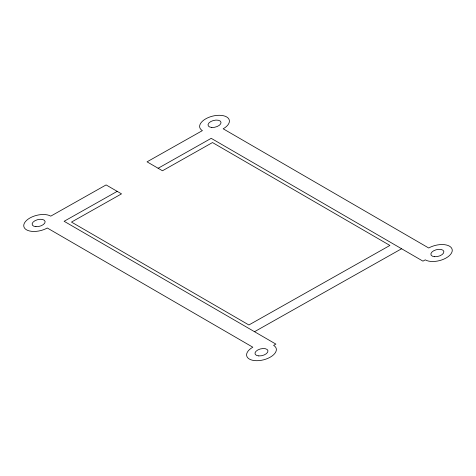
<?xml version="1.0" encoding="UTF-8"?>
<svg xmlns="http://www.w3.org/2000/svg" width="476" height="476" viewBox="0 0 476 476"><rect width="100%" height="100%" fill="white"/><g stroke="black" fill="none" stroke-linecap="round" stroke-linejoin="round"><path stroke-width="0.71" d="M117.197 191.352L64.123 221.286L275.884 344.1L273.611 345.38A15.226 7.89 -13.9 0 1 270.13 357.244A15.226 7.89 -13.9 0 1 249.347 359.065A15.226 7.89 -13.9 0 1 252.821 347.206L47.285 227.998A15.226 7.89 -13.9 0 1 26.501 229.819A15.226 7.89 -13.9 0 1 29.976 217.96A15.226 7.89 -13.9 0 1 50.765 216.14L106.106 184.92L121.523 193.863L71.483 222.084L248.894 324.977L389.909 245.443L212.498 142.55L162.465 170.771L147.048 161.834L202.389 130.62A15.226 7.89 -13.9 0 1 205.87 118.756A15.226 7.89 -13.9 0 1 226.653 116.935A15.226 7.89 -13.9 0 1 223.179 128.794L428.715 248.002A15.226 7.89 -13.9 0 1 449.499 246.181A15.226 7.89 -13.9 0 1 446.024 258.04A15.226 7.89 -13.9 0 1 425.235 259.86L422.962 261.145L211.207 138.332L158.133 168.266M254.517 331.707L401.595 248.752M35.932 226.671A6.664 3.451 -13.9 0 0 45.119 221.483A6.664 3.451 -13.9 0 0 34.843 220.781A6.664 3.451 -13.9 0 0 35.932 226.671M258.777 355.917A6.664 3.451 -13.9 0 0 267.964 350.729A6.664 3.451 -13.9 0 0 257.695 350.027A6.664 3.451 -13.9 0 0 258.777 355.917M211.82 127.467A6.664 3.451 -13.9 0 0 221.013 122.284A6.664 3.451 -13.9 0 0 210.737 121.582A6.664 3.451 -13.9 0 0 211.82 127.467M434.665 256.713A6.664 3.451 -13.9 0 0 443.858 251.524A6.664 3.451 -13.9 0 0 433.582 250.822A6.664 3.451 -13.9 0 0 434.665 256.713"/></g></svg>
